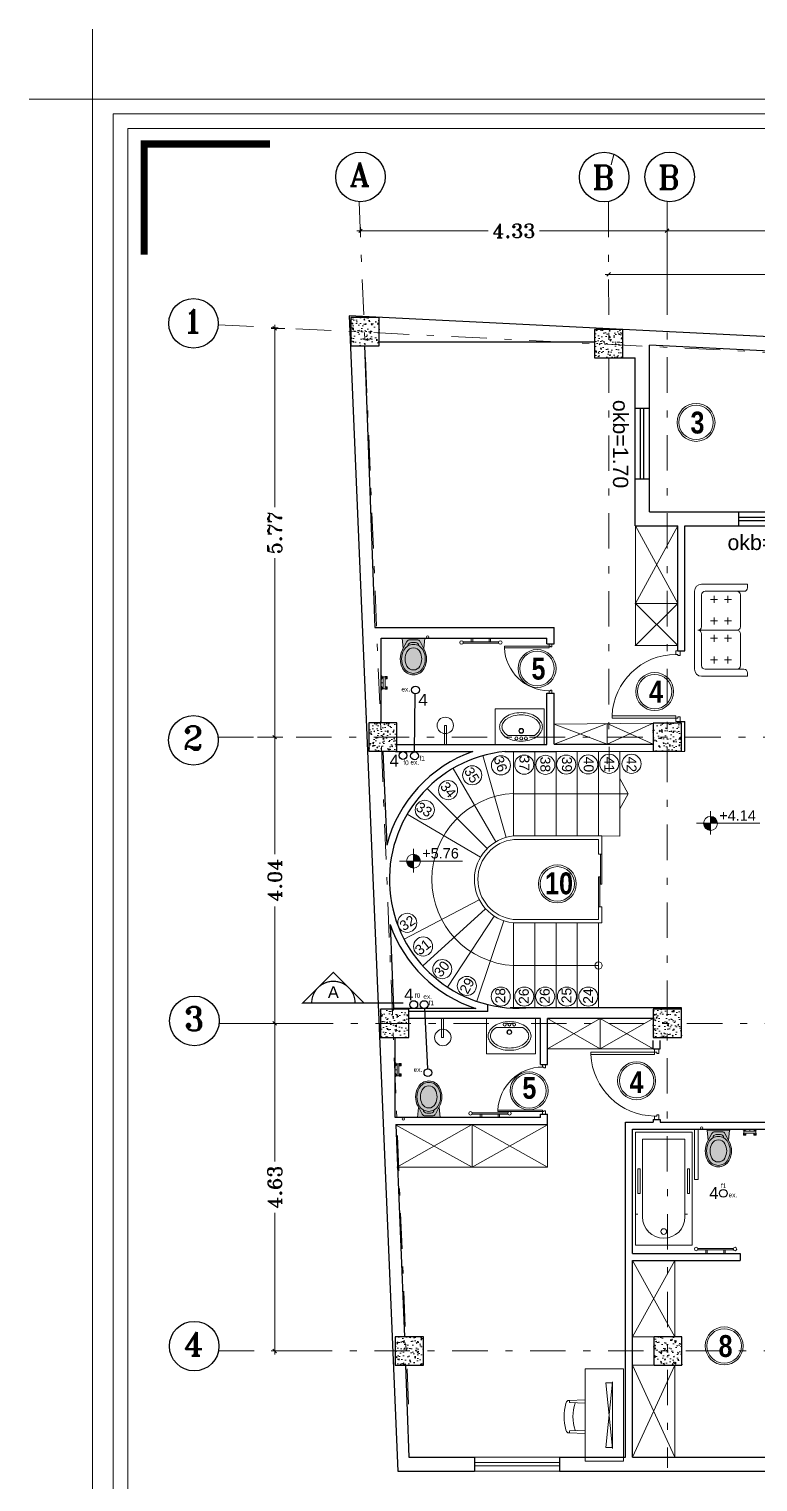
# Model space of a CAD drawing. Header units: inches. Extents: x 0 to 535, y -174 to 989.
# Drawn here: x 204.54 to 214.83, y -103.05 to -82.53 of the extents above; entities that cross this region are included whole.
import ezdxf
from ezdxf.enums import TextEntityAlignment as Align

# ---------------------------------------------------------------- set-up
doc = ezdxf.new("R2010")
doc.units = ezdxf.units.IN
doc.header["$MEASUREMENT"] = 0
doc.linetypes.add('DASHDOT', pattern=[1, 0.5, -0.25, 0, -0.25])
for name, color, linetype, lineweight in [('1', 1, 'Continuous', 9), ('ax', 8, 'Continuous', 5), ('Bath', 7, 'Continuous', 5), ('beton sabok', 9, 'Continuous', 5), ('dimension', 21, 'Continuous', 9), ('door', 1, 'Continuous', 5), ('FER', 20, 'Continuous', 9), ('font', 253, 'Continuous', 9), ('FUR', 252, 'Continuous', 5), ('Furniture', 175, 'Continuous', 5), ('HEATING', 1, 'Continuous', 30), ('kadr02$0$AEOCLG', 4, 'Continuous', 9), ('w.c', 7, 'Continuous', 5), ('wall', 51, 'Continuous', 25), ('window', 152, 'Continuous', 5)]:
    doc.layers.add(name, color=color, linetype=linetype, lineweight=lineweight)
doc.layers.add('nazok kari', color=43, linetype='Continuous')
doc.layers.add('Section', color=3, linetype='Continuous')
doc.styles.add('amir text b', font='swisscbo.ttf')
doc.styles.add('arial', font='arial.ttf')
doc.styles.add('ROMANT', font='romant')
doc.styles.get("Standard").update_dxf_attribs({"font": 'arial.ttf'})
doc.dimstyles.new('STANDARD$0', dxfattribs={"dimtxt": 0.2, "dimasz": 0.05, "dimexe": 0.05, "dimexo": 0.05, "dimgap": 0.05, "dimtad": 0, "dimzin": 0, "dimdsep": 46, "dimtxsty": 'ROMANT', "dimblk": 'OBLIQUE', "dimcen": 0, "dimdle": 0.05, "dimclrd": 256, "dimclre": 256, "dimclrt": 256, "dimadec": 0, "dimazin": 0, "dimtfac": 1, "dimtix": 1, "dimtofl": 0, "dimtmove": 1, "dimatfit": 3, "dimldrblk": 'OBLIQUE', "dimfxl": 1, "dimtolj": 1, "dimtzin": 0, "dimlwd": -1, "dimlwe": -1, "dimarcsym": 1})

# ---------------------------------------------------------------- blocks, each defined once
blk = doc.blocks.new('sofa26')
at = {"layer": 'Furniture'}
for p, q in [((0.6, 0.65), (-0.5, 0.65)), ((-0.6, 0.55), (-0.6, -0.1)), ((-0.5, -0.05), (-0.5, 0.5)), ((-0.45, 0.55), (0, 0.55)), ((-0.369, 0.421), (-0.369, 0.322)), ((-0.064, 0.421), (-0.064, 0.322)), ((0.05, 0.05), (0.05, 0.6)), ((0.1, 0.55), (0.55, 0.55)), ((0.181, 0.421), (0.181, 0.322)), ((0.486, 0.421), (0.486, 0.322)), ((0.6, 0.5), (0.6, -0.05)), ((0.7, -0.1), (0.7, 0.55)), ((-0.419, 0.372), (-0.319, 0.372)), ((-0.369, 0.226), (-0.369, 0.127)), ((-0.113, 0.372), (-0.014, 0.372)), ((-0.064, 0.226), (-0.064, 0.127)), ((0.131, 0.372), (0.231, 0.372)), ((0.181, 0.226), (0.181, 0.127)), ((0.437, 0.372), (0.536, 0.372)), ((0.486, 0.226), (0.486, 0.127)), ((-0.45, 0), (0, 0)), ((-0.419, 0.176), (-0.319, 0.176)), ((-0.113, 0.176), (-0.014, 0.176)), ((0.1, 0), (0.55, 0)), ((0.131, 0.176), (0.231, 0.176)), ((0.437, 0.176), (0.536, 0.176)), ((-0.6, -0.1), (-0.55, -0.1)), ((0.65, -0.1), (0.7, -0.1))]:
    blk.add_line(p, q, dxfattribs=at)
for centre, radius, start, end in [((-0.5, 0.55), 0.1, 90, 180), ((0.6, 0.55), 0.1, 0, 90), ((-0.45, 0.5), 0.05, 90, 180), ((0, 0.6), 0.05, 270, 0), ((0.1, 0.6), 0.05, 180, 270), ((0.55, 0.5), 0.05, 0, 90), ((-0.45, 0.05), 0.05, 180, 270), ((0, 0.05), 0.05, 270, 0), ((0.1, 0.05), 0.05, 180, 270), ((0.55, 0.05), 0.05, 270, 0), ((-0.55, -0.05), 0.05, 270, 0), ((0.65, -0.05), 0.05, 180, 270)]:
    blk.add_arc(centre, radius, start, end, dxfattribs=at)
blk = doc.blocks.new('wc01')
at = {"layer": 'w.c'}
for p, q in [((-1.038, -0.5), (-1.038, 0)), ((-1.038, 0), (-0.347, 0)), ((-0.347, 0), (-0.347, -0.5)), ((-0.523, -0.126), (-0.9, -0.126)), ((-0.347, -0.5), (-1.038, -0.5))]:
    blk.add_line(p, q, dxfattribs=at)
for centre, radius in [((-0.781, -0.085), 0.0209), ((-0.715, -0.192), 0.0338), ((-0.715, -0.192), 0.0285), ((-0.714, -0.085), 0.0209), ((-0.647, -0.085), 0.0209)]:
    blk.add_circle(centre, radius, dxfattribs=at)
for centre, radius, start, end in [((-0.875, -0.247), 0.139, 148.2866, 180), ((-0.797, -0.295), 0.231, 123.8347, 148.2866), ((-0.875, -0.247), 0.106, 148.2866, 180), ((-0.797, -0.295), 0.199, 121.3767, 148.2866), ((-0.746, -0.372), 0.323, 105.5176, 123.8347), ((-0.712, -0.493), 0.449, 90, 105.5176), ((-0.712, -0.493), 0.449, 74.4824, 90), ((-0.678, -0.372), 0.323, 56.1653, 74.4824), ((-0.627, -0.295), 0.199, 31.7134, 58.6233), ((-0.627, -0.295), 0.231, 31.7134, 56.1653), ((-0.548, -0.247), 0.106, 360, 31.7134), ((-0.548, -0.247), 0.139, 360, 31.7134), ((-0.875, -0.247), 0.139, 180, 211.7134), ((-0.797, -0.198), 0.231, 211.7134, 236.1653), ((-0.875, -0.247), 0.106, 180, 211.7134), ((-0.797, -0.198), 0.199, 211.7134, 236.1653), ((-0.746, -0.122), 0.323, 236.1653, 254.4824), ((-0.746, -0.122), 0.291, 236.1653, 254.4824), ((-0.712, 0), 0.417, 254.4824, 270), ((-0.712, 0), 0.417, 270, 285.5176), ((-0.678, -0.122), 0.291, 285.5176, 303.8347), ((-0.678, -0.122), 0.323, 285.5176, 303.8347), ((-0.627, -0.198), 0.199, 303.8347, 328.2866), ((-0.627, -0.198), 0.231, 303.8347, 328.2866), ((-0.548, -0.247), 0.106, 328.2866, 0), ((-0.548, -0.247), 0.139, 328.2866, 360), ((-0.712, 0), 0.449, 254.4824, 270), ((-0.712, 0), 0.449, 270, 285.5176)]:
    blk.add_arc(centre, radius, start, end, dxfattribs=at)
blk = doc.blocks.new('we')
at = {"layer": 'Furniture', "true_color": 0xdbd2bd}
h = blk.add_hatch(color=254, dxfattribs=at)
h.dxf.hatch_style = 2
h.paths.add_polyline_path([(126.415, -299.619, 0.250522), (126.149, -299.619), (126.037, -299.678, 0.276719), (126.012, -299.72), (126.012, -299.822, 0.276719), (126.036, -299.864), (126.148, -299.924, 0.250522), (126.414, -299.924, 0.599332)])
h.paths.add_polyline_path([(126.157, -299.906, 0.250522), (126.405, -299.907, 0.599332), (126.405, -299.636, 0.250522), (126.158, -299.636, 0.599332)], flags=16)
h.paths.add_polyline_path([(126.382, -299.864, -0.250522), (126.18, -299.864, -0.599332), (126.18, -299.679, -0.250522), (126.383, -299.679, -0.599332)], flags=0)
h.paths.add_polyline_path([(126.18, -299.679, 0.599332), (126.18, -299.864, 0.250522), (126.382, -299.864, 0.599332), (126.383, -299.679, 0.250522)], flags=0)
h.paths.add_polyline_path([(126.012, -299.822), (126.012, -299.72, -0.276719), (126.037, -299.678), (126.134, -299.626), (125.989, -299.612), (125.988, -299.93), (126.134, -299.916), (126.036, -299.864, -0.276719)])
edge = h.paths.add_edge_path()
edge.add_line((125.988, -299.599), (125.988, -299.935))
edge.add_line((125.988, -299.935), (125.989, -299.606))
edge.add_arc((125.94, -299.606), 0.0484, 359.8872, 368.2762)
h = blk.add_hatch(color=254, dxfattribs=at)
h.dxf.hatch_style = 2
h.paths.add_polyline_path([(126.157, -299.906, 0.250522), (126.405, -299.907, 0.599332), (126.405, -299.636, 0.250522), (126.158, -299.636, 0.599332)])
h.paths.add_polyline_path([(126.18, -299.679, -0.250522), (126.383, -299.679, -0.599332), (126.382, -299.864, -0.250522), (126.18, -299.864, -0.599332)], flags=16)
h.paths.add_polyline_path([(126.18, -299.679, 0.599332), (126.18, -299.864, 0.250522), (126.382, -299.864, 0.599332), (126.383, -299.679, 0.250522)], flags=16)
at = {"layer": 'Furniture'}
for p, q in [((125.988, -299.936), (125.989, -299.606)), ((126.134, -299.626), (125.989, -299.612)), ((126.012, -299.822), (126.012, -299.72)), ((126.037, -299.678), (126.149, -299.619)), ((126.051, -299.8), (126.051, -299.742)), ((126.134, -299.916), (125.988, -299.93)), ((126.036, -299.864), (126.148, -299.924))]:
    blk.add_line(p, q, dxfattribs=at)
for centre, radius, start, end in [((126.281, -299.868), 0.282, 61.7584, 118.016), ((126.059, -299.72), 0.0469, 118.016, 179.8872), ((126.1, -299.742), 0.0484, 92.8645, 179.8872), ((126.1, -299.8), 0.0484, 179.8872, 266.9099), ((126.23, -299.771), 0.153, 118.016, 241.7584), ((126.23, -299.771), 0.105, 118.016, 241.7584), ((126.281, -299.868), 0.263, 61.7584, 118.016), ((126.281, -299.868), 0.214, 61.7584, 118.016), ((126.333, -299.772), 0.105, 298.016, 61.7584), ((126.333, -299.772), 0.153, 298.016, 61.7584), ((126.333, -299.772), 0.173, 298.016, 61.7584), ((126.059, -299.822), 0.0469, 179.8872, 241.7584), ((126.282, -299.675), 0.282, 241.7584, 298.016), ((126.282, -299.675), 0.263, 241.7584, 298.016), ((126.282, -299.675), 0.214, 241.7584, 298.016)]:
    blk.add_arc(centre, radius, start, end, dxfattribs=at)
blk = doc.blocks.new('wqw')
at = {"layer": 'Furniture'}
for p, q in [((158.397, 123.663), (158.387, 123.431)), ((158.423, 123.651), (158.399, 123.651)), ((158.424, 123.65), (158.434, 123.431)), ((158.442, 123.704), (158.425, 123.699)), ((158.81, 123.704), (158.826, 123.699)), ((158.828, 123.65), (158.818, 123.431)), ((158.829, 123.651), (158.856, 123.651)), ((158.855, 123.663), (158.865, 123.431)), ((157.997, 123.431), (157.997, 122.889)), ((159.299, 123.431), (157.997, 123.431)), ((159.299, 123.431), (159.299, 122.889)), ((159.299, 122.889), (157.997, 122.889))]:
    blk.add_line(p, q, dxfattribs=at)
for points in [[(159.104, 123.141), (159.104, 123.046), (158.176, 123.046), (158.176, 123.046)], [(158.192, 123.141), (158.192, 123.046), (159.12, 123.046), (159.12, 123.046)]]:
    blk.add_lwpolyline(points, close=True, dxfattribs=at)
for centre, radius, start, end in [((158.437, 123.661), 0.0398, 106.4199, 177.4596), ((158.423, 123.65), 0.000994, 2.5404, 90), ((158.626, 123.006), 0.598, 71.5812, 108.4188), ((158.626, 123.041), 0.688, 74.4748, 105.5252), ((158.815, 123.661), 0.0398, 2.5404, 73.5801), ((158.829, 123.65), 0.000994, 90, 177.4596)]:
    blk.add_arc(centre, radius, start, end, dxfattribs=at)
blk = doc.blocks.new('DR_D01')
for p, q in [((-0.45, 0.93), (-0.42, 0.93)), ((-0.45, 0.03), (-0.45, 0.93)), ((-0.42, 0.03), (-0.42, 0.93)), ((-0.5, 0.03), (-0.42, 0.03)), ((-0.5, 0.03), (-0.5, -0.03)), ((-0.45, 0.03), (-0.45, 0)), ((-0.45, 0), (-0.435, 0)), ((-0.435, 0), (-0.435, -0.03)), ((0.435, 0), (0.435, -0.03)), ((0.45, 0), (0.435, 0)), ((0.45, 0.03), (0.45, 0)), ((0.5, 0.03), (0.45, 0.03)), ((0.5, -0.03), (0.5, 0.03)), ((-0.435, -0.03), (-0.5, -0.03)), ((0.435, -0.03), (0.5, -0.03))]:
    blk.add_line(p, q)
blk.add_arc((-0.46, 0.021), 0.91, 0.5915, 87.4664)
blk = doc.blocks.new('WD_WIN4')
for p, q in [((-0.5, 0.5), (0.5, 0.5)), ((-0.5, 0.12), (0.5, 0.12)), ((-0.5, -0.12), (0.5, -0.12)), ((-0.5, -0.5), (0.5, -0.5))]:
    blk.add_line(p, q)
blk = doc.blocks.new('beton')
at = {"layer": 'beton sabok'}
h = blk.add_hatch(dxfattribs=at)
h.set_pattern_fill('AR-CONC', color=256, scale=0.022857, angle=45)
h.set_pattern_definition([(95, (46.01481, 18.04323), (0.126069028, 0.105784475), [0.017142857, -0.18857143]), (40, (46.01481, 18.04323), (-0.14399821, 0.099147006), [0.013714286, -0.150857143]), (145.451444, (46.02532, 18.05205), (-0.01792918, 0.20493148), [0.014569187, -0.160261054]), (91.1842, (45.98248, 18.07555), (0.1992442, 0.14574029), [0.02571429, -0.28285714]), (141.635635, (45.9991, 18.0877), (-0.00637716, 0.30850552), [0.02185379, -0.24039172]), (36.184164, (45.98248, 18.07555), (-0.00637716, 0.30850552), [0.02057143, -0.22628571]), (66, (46.00673, 18.08364), (0.161547788, 0.03140171), [0.017142857, -0.18857143]), (11, (46.00673, 18.08364), (-0.07787625, 0.156527642), [0.013714286, -0.150857143]), (116.451445, (46.02019, 18.08625), (0.083671537, 0.18792935), [0.014569186, -0.160261054]), (82.5, (46.01481, 18.04323), (-0.0518384424, 0.055769101), [0, -0.149028571, 0, -0.153142857, 0, -0.151428571]), (52.5, (46.01481, 18.04323), (-0.021228101, 0.106265017), [0, -0.087314286, 0, -0.1456, 0, -0.057714286]), (12.5, (45.97877, 18.00719), (0.0899241525, 0.082633317), [0, -0.057142857, 0, -0.178285714, 0, -0.236571429]), (2.5, (45.9626, 17.99103), (0.07807771, 0.110436527), [0, -0.074285714, 0, -0.1184, 0, -0.168])])
h.paths.add_polyline_path([(326.844, 567.847), (327.244, 567.847), (327.244, 568.247), (326.844, 568.247)])
at = {"layer": 'wall'}
blk.add_lwpolyline([(327.244, 568.247), (327.244, 567.847), (326.844, 567.847), (326.844, 568.247)], close=True, dxfattribs=at)
blk = doc.blocks.new('_Oblique')
at = {"color": 0, "linetype": 'ByBlock', "lineweight": -2}
blk.add_line((-0.5, -0.5), (0.5, 0.5), dxfattribs=at)
blk = doc.blocks.new('*D167')
at = {"layer": 'Defpoints', "color": 0, "transparency": 16777216}
for p in [(32.954, 38.09), (32.763, 32.316), (32.926, 32.316)]:
    blk.add_point(p, dxfattribs=at)
at = {"layer": 'dimension', "transparency": 16777216}
for p, q in [((32.904, 38.09), (32.713, 38.09)), ((32.763, 38.14), (32.763, 35.563)), ((32.763, 32.266), (32.763, 34.844)), ((32.876, 32.316), (32.713, 32.316))]:
    blk.add_line(p, q, dxfattribs=at)
at = {"layer": 'dimension', "transparency": 16777216, "xscale": 0.05, "yscale": 0.05, "zscale": 0.05}
for p, rotation in [((32.763, 38.09), 90), ((32.763, 32.316), 270)]:
    blk.add_blockref('_Oblique', p, dxfattribs=dict(at, rotation=rotation))
at = {"layer": 'dimension', "transparency": 16777216, "insert": (32.763, 35.203), "char_height": 0.2, "attachment_point": 5, "rotation": 90, "style": 'ROMANT'}
blk.add_mtext('\\A1;5.77', dxfattribs=at)
blk = doc.blocks.new('*D168')
at = {"layer": 'Defpoints', "color": 0, "transparency": 16777216}
for p in [(32.467, 32.316), (32.406, 28.274), (32.763, 28.274)]:
    blk.add_point(p, dxfattribs=at)
at = {"layer": 'dimension', "transparency": 16777216}
for p, q in [((32.517, 32.316), (32.813, 32.316)), ((32.763, 32.366), (32.763, 30.664)), ((32.763, 28.224), (32.763, 29.926)), ((32.456, 28.274), (32.813, 28.274))]:
    blk.add_line(p, q, dxfattribs=at)
at = {"layer": 'dimension', "transparency": 16777216, "xscale": 0.05, "yscale": 0.05, "zscale": 0.05}
for p, rotation in [((32.763, 32.316), 90), ((32.763, 28.274), 270)]:
    blk.add_blockref('_Oblique', p, dxfattribs=dict(at, rotation=rotation))
at = {"layer": 'dimension', "transparency": 16777216, "insert": (32.763, 30.295), "char_height": 0.2, "attachment_point": 5, "rotation": 90, "style": 'ROMANT'}
blk.add_mtext('\\A1;4.04', dxfattribs=at)
blk = doc.blocks.new('*D169')
at = {"layer": 'Defpoints', "color": 0, "transparency": 16777216}
for p in [(33.172, 28.274), (32.763, 23.647), (33.172, 23.647)]:
    blk.add_point(p, dxfattribs=at)
at = {"layer": 'dimension', "transparency": 16777216}
for p, q in [((32.763, 28.324), (32.763, 26.325)), ((33.122, 28.274), (32.713, 28.274)), ((32.763, 23.597), (32.763, 25.596)), ((33.122, 23.647), (32.713, 23.647))]:
    blk.add_line(p, q, dxfattribs=at)
at = {"layer": 'dimension', "transparency": 16777216, "xscale": 0.05, "yscale": 0.05, "zscale": 0.05}
for p, rotation in [((32.763, 28.274), 90), ((32.763, 23.647), 270)]:
    blk.add_blockref('_Oblique', p, dxfattribs=dict(at, rotation=rotation))
at = {"layer": 'dimension', "transparency": 16777216, "insert": (32.763, 25.961), "char_height": 0.2, "attachment_point": 5, "rotation": 90, "style": 'ROMANT'}
blk.add_mtext('\\A1;4.63', dxfattribs=at)
blk = doc.blocks.new('*D170')
at = {"layer": 'Defpoints', "color": 0, "transparency": 16777216}
for p in [(38.306, 39.468), (38.306, 39.468), (33.975, 39.392)]:
    blk.add_point(p, dxfattribs=at)
at = {"layer": 'dimension', "transparency": 16777216}
for p, q in [((33.925, 39.468), (35.777, 39.468)), ((33.975, 39.442), (33.975, 39.518)), ((38.356, 39.468), (36.505, 39.468))]:
    blk.add_line(p, q, dxfattribs=at)
at = {"layer": 'dimension', "transparency": 16777216, "xscale": 0.05, "yscale": 0.05, "zscale": 0.05, "rotation": 180}
blk.add_blockref('_Oblique', (33.975, 39.468), dxfattribs=at)
at = {"layer": 'dimension', "transparency": 16777216, "xscale": 0.05, "yscale": 0.05, "zscale": 0.05}
blk.add_blockref('_Oblique', (38.306, 39.468), dxfattribs=at)
at = {"layer": 'dimension', "transparency": 16777216, "insert": (36.141, 39.468), "char_height": 0.2, "attachment_point": 5, "style": 'ROMANT'}
blk.add_mtext('\\A1;4.33', dxfattribs=at)
blk = doc.blocks.new('*D171')
at = {"layer": 'Defpoints', "color": 0, "transparency": 16777216}
for p in [(44.912, 39.597), (44.912, 39.469), (38.306, 38.703)]:
    blk.add_point(p, dxfattribs=at)
at = {"layer": 'dimension', "transparency": 16777216}
for p, q in [((38.256, 39.469), (41.259, 39.469)), ((38.306, 38.753), (38.306, 39.519)), ((44.962, 39.469), (41.959, 39.469)), ((44.912, 39.547), (44.912, 39.419))]:
    blk.add_line(p, q, dxfattribs=at)
at = {"layer": 'dimension', "transparency": 16777216, "xscale": 0.05, "yscale": 0.05, "zscale": 0.05, "rotation": 180}
blk.add_blockref('_Oblique', (38.306, 39.469), dxfattribs=at)
at = {"layer": 'dimension', "transparency": 16777216, "xscale": 0.05, "yscale": 0.05, "zscale": 0.05}
blk.add_blockref('_Oblique', (44.912, 39.469), dxfattribs=at)
at = {"layer": 'dimension', "transparency": 16777216, "insert": (41.609, 39.469), "char_height": 0.2, "attachment_point": 5, "style": 'ROMANT'}
blk.add_mtext('\\A1;6.61', dxfattribs=at)
blk = doc.blocks.new('*D172')
at = {"layer": 'Defpoints', "color": 0, "transparency": 16777216}
for p in [(37.481, 38.853), (44.912, 38.853), (44.912, 38.853)]:
    blk.add_point(p, dxfattribs=at)
at = {"layer": 'dimension', "transparency": 16777216}
for p, q in [((37.431, 38.853), (40.837, 38.853)), ((44.962, 38.853), (41.556, 38.853))]:
    blk.add_line(p, q, dxfattribs=at)
at = {"layer": 'dimension', "transparency": 16777216, "xscale": 0.05, "yscale": 0.05, "zscale": 0.05, "rotation": 180}
blk.add_blockref('_Oblique', (37.481, 38.853), dxfattribs=at)
at = {"layer": 'dimension', "transparency": 16777216, "xscale": 0.05, "yscale": 0.05, "zscale": 0.05}
blk.add_blockref('_Oblique', (44.912, 38.853), dxfattribs=at)
at = {"layer": 'dimension', "transparency": 16777216, "insert": (41.196, 38.853), "char_height": 0.2, "attachment_point": 5, "style": 'ROMANT'}
blk.add_mtext('\\A1;7.43', dxfattribs=at)
blk = doc.blocks.new('nx')
at = {"layer": 'FUR'}
for p, q in [((928.105, 733.08), (928.61, 733.08)), ((928.105, 733.06), (928.609, 733.06)), ((928.221, 733.13), (928.221, 733.08)), ((928.241, 733.13), (928.241, 733.08)), ((928.474, 733.13), (928.474, 733.08)), ((928.494, 733.13), (928.494, 733.08))]:
    blk.add_line(p, q, dxfattribs=at)
for centre in [(928.082, 733.07), (928.632, 733.069)]:
    blk.add_circle(centre, 0.025, dxfattribs=at)
blk = doc.blocks.new('bath14')
at = {"layer": 'Bath'}
for p, q in [((-1.6, 0), (-1.6, -0.8)), ((0, 0), (-1.6, 0)), ((0, 0), (0, -0.8)), ((-0.1, -0.1), (-1.2, -0.1)), ((-0.87, -0.065), (-0.87, -0.035)), ((-0.52, -0.035), (-0.87, -0.035)), ((-0.52, -0.065), (-0.87, -0.065)), ((-0.52, -0.065), (-0.52, -0.035)), ((-0.1, -0.1), (-0.1, -0.7)), ((0, -0.8), (-1.6, -0.8)), ((-0.1, -0.7), (-1.2, -0.7)), ((-0.52, -0.735), (-0.87, -0.735)), ((-0.87, -0.735), (-0.87, -0.765)), ((-0.52, -0.765), (-0.87, -0.765)), ((-0.52, -0.735), (-0.52, -0.765))]:
    blk.add_line(p, q, dxfattribs=at)
blk.add_circle((-1.405, -0.4), 0.04, dxfattribs=at)
blk.add_arc((-1.2, -0.4), 0.3, 90, 270, dxfattribs=at)
blk = doc.blocks.new('A$C7BB53FAB')
at = {"layer": 'FER'}
for p, q in [((-0.065, 0.151), (-0.079, 0.156)), ((-0.079, 0.141), (-0.065, 0.146)), ((-0.079, 0.009), (-0.065, 0.004)), ((-0.049, 0.157), (-0.052, 0.157)), ((-0.049, 0.14), (-0.052, 0.14)), ((-0.049, 0.01), (-0.052, 0.01)), ((-0.022, 0.157), (-0.024, 0.157)), ((-0.022, 0.142), (-0.024, 0.142)), ((-0.024, 0.075), (0.005, 0.075)), ((-0.022, 0.007), (-0.024, 0.007)), ((-0.022, 0.141), (-0.022, 0.159)), ((-0.022, 0.009), (-0.022, -0.009)), ((-0.01, 0.16), (-0.02, 0.16)), ((-0.01, 0.155), (-0.02, 0.155)), ((-0.01, 0.145), (-0.02, 0.145)), ((-0.01, 0.14), (-0.02, 0.14)), ((-0.01, 0.01), (-0.02, 0.01)), ((-0.01, 0.005), (-0.02, 0.005)), ((-0.009, 0.157), (-0.002, 0.171)), ((-0.009, 0.141), (-0.009, 0.159)), ((-0.009, 0.142), (-0.002, 0.129)), ((-0.009, 0.007), (-0.002, 0.021)), ((-0.009, 0.009), (-0.009, -0.009)), ((0, 0.172), (0.005, 0.172)), ((0, 0.127), (0, 0.172)), ((0, 0.127), (0.005, 0.127)), ((0, 0.023), (0.005, 0.023)), ((0, 0.023), (0, -0.023)), ((-0.065, -0.001), (-0.079, -0.006)), ((-0.049, -0.007), (-0.052, -0.007)), ((-0.022, -0.007), (-0.024, -0.007)), ((-0.01, -0.005), (-0.02, -0.005)), ((-0.01, -0.01), (-0.02, -0.01)), ((-0.009, -0.007), (-0.002, -0.021)), ((0, -0.023), (0.005, -0.023))]:
    blk.add_line(p, q, dxfattribs=at)
for points in [[(-0.053, 0.166, -0.414214), (-0.052, 0.165), (-0.052, 0.132, -0.414214), (-0.053, 0.131), (-0.078, 0.131, -0.414214), (-0.079, 0.132), (-0.079, 0.165, -0.414214), (-0.078, 0.166)], [(-0.078, 0.019), (-0.053, 0.019, -0.414214), (-0.052, 0.017), (-0.052, -0.015, -0.414214), (-0.053, -0.016), (-0.078, -0.016, -0.414214), (-0.079, -0.015), (-0.079, 0.017, -0.414214)], [(-0.024, 0.159, 0.414214), (-0.025, 0.16), (-0.048, 0.16, 0.414214), (-0.049, 0.159), (-0.049, -0.009, 0.414214), (-0.048, -0.01), (-0.025, -0.01, 0.414214), (-0.024, -0.009)]]:
    blk.add_lwpolyline(points, format="xyb", close=True, dxfattribs=at)
for centre, radius, start, end in [((-0.066, 0.149), 0.0025, 290.556, 69.444), ((-0.066, 0.001), 0.0025, 290.556, 69.444), ((-0.02, 0.159), 0.00125, 90, 180), ((-0.02, 0.156), 0.00125, 180, 270), ((-0.02, 0.154), 0.00125, 90, 180), ((-0.02, 0.146), 0.00125, 180, 270), ((-0.02, 0.144), 0.00125, 90, 180), ((-0.02, 0.141), 0.00125, 180, 270), ((-0.02, 0.009), 0.00125, 90, 180), ((-0.02, 0.006), 0.00125, 180, 270), ((-0.02, 0.004), 0.00125, 90, 180), ((-0.01, 0.159), 0.00125, 0, 90), ((-0.01, 0.156), 0.00125, 270, 0), ((-0.01, 0.154), 0.00125, 0, 90), ((-0.01, 0.146), 0.00125, 270, 0), ((-0.01, 0.144), 0.00125, 0, 90), ((-0.01, 0.141), 0.00125, 270, 0), ((-0.01, 0.009), 0.00125, 0, 90), ((-0.01, 0.006), 0.00125, 270, 0), ((-0.01, 0.004), 0.00125, 0, 90), ((0, 0.17), 0.0025, 90, 153.4349), ((0, 0.13), 0.0025, 206.5651, 270), ((0, 0.02), 0.0025, 90, 153.4349), ((-0.02, -0.004), 0.00125, 180, 270), ((-0.02, -0.006), 0.00125, 90, 180), ((-0.02, -0.009), 0.00125, 180, 270), ((-0.01, -0.004), 0.00125, 270, 0), ((-0.01, -0.006), 0.00125, 0, 90), ((-0.01, -0.009), 0.00125, 270, 0), ((0, -0.02), 0.0025, 206.5651, 270)]:
    blk.add_arc(centre, radius, start, end, dxfattribs=at)
blk = doc.blocks.new('fgh')
at = {"layer": 'ax', "color": 67, "linetype": 'DASHDOT', "true_color": 0x727430}
for p, q in [((33.955, 39.879), (34.66, 22.701)), ((37.48, 39.879), (37.486, 31.832)), ((38.306, 39.881), (38.311, 21.997)), ((44.912, 39.879), (44.916, 21.85)), ((31.964, 38.14), (44.712, 37.501)), ((31.964, 32.316), (46.654, 32.316)), ((31.987, 28.274), (46.207, 28.274)), ((31.972, 23.647), (46.6, 23.647))]:
    blk.add_line(p, q, dxfattribs=at)
at = {"layer": 'dimension', "lineweight": -3}
for centre in [(33.974, 40.229), (37.418, 40.227), (38.343, 40.229), (44.932, 40.229), (31.615, 38.161), (31.614, 32.272), (31.628, 28.308), (31.625, 23.715)]:
    blk.add_circle(centre, 0.35, dxfattribs=at)
at = {"xscale": -1}
for p in [(361.082, -530.002), (364.525, -530.173), (371.957, -530.545), (361.334, -535.73), (365.352, -535.731), (371.957, -535.729), (361.503, -539.773), (365.353, -539.773), (371.958, -539.771), (361.709, -544.399), (365.361, -544.4), (371.963, -544.4)]:
    blk.add_blockref('beton', p, dxfattribs=at)
at = {"layer": 'dimension', "lineweight": -3, "style": 'ROMANT'}
for s, p in [('A', (33.82, 40.099)), ('B', (37.247, 40.054)), ('B', (38.173, 40.056)), ('C', (44.735, 40.062)), ('1', (31.466, 38.025)), ('2', (31.466, 32.136)), ('3', (31.48, 28.172)), ('4', (31.476, 23.579))]:
    blk.add_text(s, height=0.334, dxfattribs=at).set_placement(p)
at = {"layer": 'dimension'}
blk.add_text('/', height=0.139, dxfattribs=at).set_placement((37.508, 40.401))
for base, p1, p2, picture, middle in [((38.306, 39.468), (33.975, 39.392), (38.306, 39.468), '*D170', (36.141, 39.468)), ((44.912, 39.469), (38.306, 38.703), (44.912, 39.597), '*D171', (41.609, 39.469)), ((44.912, 38.853), (37.481, 38.853), (44.912, 38.853), '*D172', (41.196, 38.853))]:
    dim = blk.add_linear_dim(base=base, p1=p1, p2=p2, dimstyle='STANDARD$0', dxfattribs=at)
    dim.commit()
    dim.dimension.update_dxf_attribs({"geometry": picture, "text_midpoint": middle})
for base, p1, p2, picture, middle in [((32.763, 32.316), (32.954, 38.09), (32.926, 32.316), '*D167', (32.763, 35.203)), ((32.763, 28.274), (32.467, 32.316), (32.406, 28.274), '*D168', (32.763, 30.295)), ((32.763, 23.647), (33.172, 28.274), (33.172, 23.647), '*D169', (32.763, 25.961))]:
    dim = blk.add_linear_dim(base=base, p1=p1, p2=p2, angle=90, dimstyle='STANDARD$0', dxfattribs=at)
    dim.commit()
    dim.dimension.update_dxf_attribs({"geometry": picture, "text_midpoint": middle})

msp = doc.modelspace()

# ---------------------------------------------------------------- hatches: boundary and pattern name
at = {"layer": 'font'}
h = msp.add_hatch(color=256, dxfattribs=at)
h.dxf.hatch_style = 1
h.paths.add_polyline_path([(214.263, -93.751, 0.413571), (214.163, -93.655), (214.163, -93.751)])
h.paths.add_polyline_path([(214.163, -93.852), (214.163, -93.751), (214.066, -93.751, 0.004741), (214.066, -93.753, 0.409311)])
h = msp.add_hatch(color=256, dxfattribs=at)
h.dxf.hatch_style = 1
h.paths.add_polyline_path([(210.066, -94.285, 0.413571), (209.966, -94.188), (209.966, -94.285)])
h.paths.add_polyline_path([(209.966, -94.385), (209.966, -94.285), (209.869, -94.285, 0.004741), (209.869, -94.287, 0.409311)])

# ---------------------------------------------------------------- linework, layer by layer
for p, q in [((213.1, -88.892), (213.1, -87.892)), ((213.176, -88.892), (213.176, -87.892)), ((213.224, -88.892), (213.224, -87.892)), ((213.3, -88.892), (213.3, -87.892)), ((214.561, -89.35), (215.561, -89.35)), ((214.561, -89.426), (215.561, -89.426)), ((214.561, -89.474), (215.561, -89.474)), ((214.561, -89.55), (215.561, -89.55))]:
    msp.add_line(p, q)
at = {"layer": '1'}
for points in [[(213.463, -112.908), (226.171, -112.908), (226.171, -83.731), (205.726, -83.731), (205.726, -112.908), (213.463, -112.908)], [(225.965, -111.197), (225.965, -83.936), (205.932, -83.936), (205.932, -111.197)]]:
    msp.add_lwpolyline(points, dxfattribs=at)
at = {"layer": 'Bath'}
for p, q in [((213.137, -99.271), (213.107, -99.271)), ((213.807, -99.271), (213.837, -99.271))]:
    msp.add_line(p, q, dxfattribs=at)
at = {"layer": 'dimension'}
for p, q in [((211.383, -93.93), (212.629, -93.93)), ((211.383, -93.98), (212.579, -93.98)), ((212.579, -93.98), (212.579, -94.187)), ((212.629, -93.93), (212.629, -94.187)), ((212.579, -94.187), (212.629, -94.187)), ((212.579, -94.932), (212.579, -95.108)), ((212.579, -94.932), (212.629, -94.932)), ((212.629, -94.932), (212.629, -95.158)), ((211.374, -95.108), (212.579, -95.108)), ((211.374, -95.158), (212.629, -95.158))]:
    msp.add_line(p, q, dxfattribs=at)
at = {"layer": 'dimension', "const_width": 0.103}
msp.add_lwpolyline([(207.939, -84.157), (206.162, -84.157), (206.162, -85.72)], dxfattribs=at)
at = {"layer": 'dimension'}
for points in [[(212.629, -94.187), (212.609, -94.187), (212.609, -94.611), (212.629, -94.611)], [(212.599, -94.507), (212.579, -94.507), (212.579, -94.932), (212.599, -94.932)], [(213.938, -98.072), (213.988, -98.072), (213.988, -98.782), (213.938, -98.782)]]:
    msp.add_lwpolyline(points, close=True, dxfattribs=at)
for centre in [(210.797, -93.073), (211.203, -92.933), (211.532, -92.923), (211.831, -92.926), (212.125, -92.922), (212.436, -92.92), (212.733, -92.911), (213.048, -92.911), (210.456, -93.283), (210.127, -93.562), (209.879, -95.157), (210.103, -95.491), (210.374, -95.811), (210.721, -96.049), (211.2, -96.199), (211.533, -96.199), (211.828, -96.199), (212.135, -96.199), (212.437, -96.199)]:
    msp.add_circle(centre, 0.135, dxfattribs=at)
for radius in [0.618, 0.568]:
    msp.add_arc((211.445, -94.545), radius, 95.7288, 263.4217, dxfattribs=at)
for p in [(213.103, -90.645), (213.103, -91.24)]:
    msp.add_point(p, dxfattribs=at)
at = {"layer": 'door'}
for p, q in [((213.103, -91.24), (213.103, -89.55)), ((213.703, -90.645), (213.103, -89.55)), ((213.103, -90.645), (213.703, -89.55)), ((213.103, -90.645), (213.703, -90.645)), ((213.703, -91.24), (213.103, -90.645)), ((213.103, -91.24), (213.703, -90.645)), ((213.103, -91.24), (213.703, -91.24)), ((213.353, -92.336), (211.953, -92.351)), ((212.704, -92.342), (211.953, -92.636)), ((212.704, -92.636), (213.353, -92.336)), ((212.704, -92.342), (212.704, -92.636)), ((213.353, -92.636), (212.704, -92.342)), ((212.704, -92.636), (211.953, -92.351)), ((211.382, -92.736), (211.382, -93.933)), ((211.682, -92.736), (211.682, -93.933)), ((211.982, -92.736), (211.982, -93.933)), ((212.282, -92.732), (212.282, -93.933)), ((212.582, -92.732), (212.582, -93.933)), ((212.882, -92.732), (212.882, -93.933)), ((211.276, -93.951), (210.949, -92.796)), ((211.132, -94.012), (210.526, -92.976)), ((212.999, -93.333), (212.882, -93.117)), ((211.009, -94.107), (210.161, -93.258)), ((212.882, -93.333), (211.382, -93.333)), ((212.882, -93.333), (212.999, -93.333)), ((212.999, -93.333), (212.882, -93.548)), ((210.913, -94.231), (209.879, -93.621)), ((212.629, -93.93), (212.882, -93.933)), ((210.897, -94.831), (209.834, -95.388)), ((210.987, -94.96), (210.098, -95.765)), ((211.106, -95.061), (210.447, -96.065)), ((211.246, -95.13), (210.861, -96.266)), ((211.382, -95.158), (211.382, -96.359)), ((211.682, -95.158), (211.682, -96.359)), ((211.982, -95.158), (211.982, -96.359)), ((212.282, -95.158), (212.282, -96.359)), ((212.582, -95.158), (212.582, -96.359)), ((212.582, -95.759), (211.382, -95.759)), ((211.861, -96.936), (212.607, -96.509)), ((212.607, -96.936), (211.861, -96.509)), ((212.607, -96.936), (212.607, -96.509)), ((212.607, -96.509), (213.354, -96.936)), ((213.354, -96.509), (212.607, -96.936)), ((213.354, -96.936), (211.861, -96.936)), ((210.797, -98.609), (209.711, -98.009)), ((209.733, -98.609), (210.786, -98.009)), ((210.797, -98.609), (210.797, -98.009)), ((210.797, -98.009), (211.861, -98.609)), ((211.861, -98.009), (210.797, -98.609)), ((211.861, -98.009), (211.861, -98.609)), ((211.861, -98.609), (209.733, -98.609)), ((213.061, -101.004), (213.661, -99.926)), ((213.661, -101.004), (213.061, -99.926)), ((213.661, -101.004), (213.661, -99.926)), ((213.355, -101.004), (213.061, -101.004)), ((213.061, -101.404), (213.661, -102.704)), ((213.061, -102.704), (213.661, -101.404)), ((213.355, -101.404), (213.061, -101.404)), ((213.661, -102.704), (213.661, -101.404))]:
    msp.add_line(p, q, dxfattribs=at)
msp.add_circle((212.582, -95.76), 0.0508, dxfattribs=at)
msp.add_arc((211.444, -94.545), 1.217, 92.9468, 267.0532, dxfattribs=at)
at = {"layer": 'font'}
for p, q in [((214.86, -93.751), (213.966, -93.751)), ((214.164, -93.578), (214.164, -93.912)), ((209.967, -94.111), (209.967, -94.445)), ((210.662, -94.285), (209.769, -94.285))]:
    msp.add_line(p, q, dxfattribs=at)
for centre, radius in [((213.96, -88.089), 0.268), ((213.96, -88.089), 0.243), ((211.714, -91.565), 0.268), ((211.714, -91.565), 0.243), ((213.375, -91.891), 0.268), ((213.375, -91.891), 0.243), ((214.164, -93.753), 0.0988), ((209.967, -94.287), 0.0988), ((212, -94.607), 0.268), ((212, -94.607), 0.243), ((211.601, -97.53), 0.268), ((213.119, -97.388), 0.268), ((213.119, -97.388), 0.243), ((211.601, -97.53), 0.243), ((214.357, -101.133), 0.268), ((214.357, -101.133), 0.243)]:
    msp.add_circle(centre, radius, dxfattribs=at)
at = {"layer": 'FUR', "color": 7}
for centre, start, end in [((210.168, -91.12), 0, 180), ((210.168, -91.12), 180, 0), ((209.826, -97.926), 0, 180), ((209.826, -97.926), 180, 0), ((214.037, -98.055), 0, 180), ((214.037, -98.055), 180, 0)]:
    msp.add_arc(centre, 0.0166, start, end, dxfattribs=at)
at = {"layer": 'HEATING', "color": 1, "linetype": 'Continuous', "lineweight": 30}
for p, q in [((209.982, -92.744), (209.993, -91.923)), ((210.121, -96.367), (210.166, -97.22))]:
    msp.add_line(p, q, dxfattribs=at)
for centre in [(209.995, -91.868), (209.818, -92.794), (209.982, -92.799), (209.971, -96.312), (210.118, -96.312), (210.171, -97.274), (214.345, -98.977)]:
    msp.add_circle(centre, 0.055, dxfattribs=at)
at = {"layer": 'kadr02$0$AEOCLG'}
msp.add_lwpolyline([(205.43, -82.534), (205.43, -83.522), (204.535, -83.522)], dxfattribs=at)
msp.add_lwpolyline([(226.43, -83.522), (205.43, -83.522), (205.43, -113.222), (226.43, -113.222)], close=True, dxfattribs=at)
at = {"layer": 'Section', "color": 251, "const_width": 0.0173}
msp.add_lwpolyline([(209.268, -96.289), (208.402, -96.289), (208.835, -95.856)], close=True, dxfattribs=at)
msp.add_lwpolyline([(209.142, -96.289, 1), (208.529, -96.289, 1)], format="xyb", dxfattribs=at)
msp.add_lwpolyline([(209.243, -96.289), (209.826, -96.289)], dxfattribs=at)
at = {"layer": 'w.c'}
for points in [[(210.405, -92.637), (210.405, -92.369), (210.434, -92.369), (210.434, -92.637)], [(210.393, -96.509), (210.393, -96.777), (210.364, -96.777), (210.364, -96.509)]]:
    msp.add_lwpolyline(points, close=True, dxfattribs=at)
for centre in [(210.416, -92.369), (210.382, -96.777)]:
    msp.add_circle(centre, 0.116, dxfattribs=at)
at = {"layer": 'wall'}
for p, q in [((220.357, -87.15), (209.06, -86.584)), ((209.06, -86.584), (209.747, -102.904)), ((209.276, -87.005), (209.423, -90.987)), ((212.525, -86.957), (209.467, -86.957)), ((216.3, -87.147), (213.3, -86.997)), ((213.3, -87.892), (213.3, -86.997)), ((212.525, -87.178), (213.1, -87.178)), ((213.1, -87.892), (213.1, -87.178)), ((213.3, -87.892), (213.1, -87.892)), ((213.1, -89.55), (213.1, -88.892)), ((213.3, -88.892), (213.1, -88.892)), ((213.3, -89.35), (213.3, -88.892)), ((213.3, -89.35), (214.561, -89.35)), ((214.561, -89.35), (214.561, -89.55)), ((213.1, -89.55), (213.703, -89.55)), ((213.703, -91.315), (213.703, -89.55)), ((213.803, -89.55), (214.561, -89.55)), ((213.803, -91.315), (213.803, -89.55)), ((209.423, -90.987), (211.953, -90.987)), ((211.953, -91.215), (211.953, -90.987)), ((209.511, -91.137), (211.853, -91.137)), ((209.511, -92.336), (209.511, -91.137)), ((211.853, -91.215), (211.853, -91.137)), ((211.853, -91.215), (211.953, -91.215)), ((213.703, -91.315), (213.803, -91.315)), ((211.853, -92.637), (211.853, -91.915)), ((211.853, -91.915), (211.953, -91.915)), ((211.953, -92.636), (211.953, -91.915)), ((209.271, -92.251), (209.269, -92.251)), ((209.271, -92.251), (209.269, -92.251)), ((213.703, -92.336), (213.703, -92.315)), ((213.703, -92.315), (213.803, -92.315)), ((213.803, -92.735), (213.803, -92.315)), ((209.535, -92.737), (209.59, -94.059)), ((209.711, -92.637), (211.853, -92.637)), ((209.711, -92.737), (210.806, -92.737)), ((211.258, -92.737), (211.853, -92.737)), ((211.263, -92.736), (211.982, -92.736)), ((211.953, -92.636), (213.353, -92.636)), ((211.982, -92.736), (213.803, -92.735)), ((209.636, -95.182), (209.685, -96.367)), ((210.847, -96.367), (209.685, -96.367)), ((211.017, -96.409), (209.893, -96.409)), ((211.017, -96.409), (211.017, -96.312)), ((213.754, -96.359), (211.335, -96.359)), ((213.754, -96.417), (213.754, -96.359)), ((211.761, -96.509), (209.893, -96.509)), ((211.761, -97.159), (211.761, -96.509)), ((213.354, -96.509), (211.861, -96.509)), ((211.861, -97.159), (211.861, -96.509)), ((209.707, -97.909), (209.707, -96.776)), ((213.354, -96.936), (213.354, -96.817)), ((213.454, -96.936), (213.454, -96.817)), ((213.354, -96.936), (213.454, -96.936)), ((211.761, -97.159), (211.861, -97.159)), ((211.761, -97.909), (211.761, -97.859)), ((211.761, -97.859), (211.861, -97.859)), ((211.861, -98.009), (211.861, -97.859)), ((211.761, -97.909), (209.707, -97.909)), ((209.717, -98.009), (209.838, -101.004)), ((211.861, -98.009), (209.717, -98.009)), ((212.961, -102.704), (212.961, -97.972)), ((212.961, -97.972), (213.354, -97.972)), ((213.061, -99.826), (213.061, -98.072)), ((213.061, -98.072), (215.361, -98.072)), ((213.354, -97.936), (213.454, -97.936)), ((213.354, -97.936), (213.354, -97.972)), ((213.454, -97.936), (213.454, -97.972)), ((213.454, -97.972), (215.361, -97.972)), ((213.061, -99.826), (214.581, -99.826)), ((213.061, -102.704), (213.061, -99.926)), ((213.061, -99.926), (214.581, -99.926)), ((214.581, -99.826), (214.581, -99.926)), ((209.853, -101.404), (209.902, -102.704)), ((209.902, -102.704), (210.831, -102.704)), ((210.831, -102.704), (210.831, -102.904)), ((212.031, -102.704), (212.961, -102.704)), ((212.031, -102.704), (212.031, -102.904)), ((213.061, -102.704), (215.361, -102.704)), ((209.747, -102.904), (210.831, -102.904)), ((212.031, -102.904), (215.561, -102.904))]:
    msp.add_line(p, q, dxfattribs=at)
for radius, start, end in [(1.918, 109.4624, 165.3129), (1.818, 95.7288, 273.4538), (1.918, 199.4119, 251.8554)]:
    msp.add_arc((211.445, -94.545), radius, start, end, dxfattribs=at)

# ---------------------------------------------------------------- block references
at = {"color": 244, "linetype": 'Continuous', "true_color": 0x991b1e}
msp.add_blockref('nx', (-717.437, -824.267), dxfattribs=at)
at = {"color": 8, "rotation": 179.9999999999999}
for p in [(209.516, -91.692), (209.712, -97.158)]:
    msp.add_blockref('A$C7BB53FAB', p, dxfattribs=at)
at = {"color": 244, "linetype": 'Continuous', "true_color": 0x991b1e}
for p, rotation in [((1139.405, 635.221), 180.0000000000003), ((1142.593, 633.305), 180)]:
    msp.add_blockref('nx', p, dxfattribs=dict(at, rotation=rotation))
at = {"color": 8, "xscale": -1, "rotation": 270}
msp.add_blockref('A$C7BB53FAB', (214.645, -98.077), dxfattribs=at)
at = {"rotation": 89.99999999999986}
msp.add_blockref('wqw', (335.824, -260.758), dxfattribs=at)
at = {"layer": 'dimension'}
for p, rotation in [((509.489, 35.442), 270.1128182740391), ((-89.339, -224.487), 90.11281827403941), ((513.797, 28.493), 270.112818274039)]:
    msp.add_blockref('we', p, dxfattribs=dict(at, rotation=rotation))
at = {"layer": 'door', "color": 7}
msp.add_blockref('fgh', (175.244, -124.851), dxfattribs=at)
at = {"layer": 'Furniture', "rotation": 90}
msp.add_blockref('sofa26', (214.587, -91.075), dxfattribs=at)
at = {"layer": 'w.c', "rotation": 179.9999999999998}
msp.add_blockref('wc01', (210.775, -92.637), dxfattribs=at)
at = {"layer": 'w.c'}
msp.add_blockref('wc01', (212.037, -96.509), dxfattribs=at)
at = {"layer": 'w.c', "xscale": -1, "rotation": 270}
msp.add_blockref('bath14', (213.903, -98.112), dxfattribs=at)
at = {"layer": 'window', "rotation": 90}
for p, xscale, yscale, zscale in [((211.903, -91.565), -0.7000000000000047, 0.7000000000000047, 0.6999999999999993), ((211.811, -97.509), 0.7000000000000083, 0.7000000000000083, 0.7000000000000083)]:
    msp.add_blockref('DR_D01', p, dxfattribs=dict(at, xscale=xscale, yscale=yscale, zscale=zscale))
msp.add_blockref('DR_D01', (213.703, -91.815), dxfattribs=at)
at = {"layer": 'window', "xscale": -1, "rotation": 90}
msp.add_blockref('DR_D01', (213.404, -97.436), dxfattribs=at)
at = {"layer": 'window', "xscale": 1.199999999999989, "yscale": 0.2, "zscale": 1.199999999999989}
msp.add_blockref('WD_WIN4', (211.431, -102.804), dxfattribs=at)

# ---------------------------------------------------------------- texts
at = {"layer": 'dimension'}
for s, rotation, p in [('36', 288.704, (211.096, -92.834)), ('37', 269.9854, (211.465, -92.794)), ('38', 269.9854, (211.76, -92.811)), ('39', 269.9854, (212.065, -92.811)), ('40', 269.9854, (212.373, -92.811)), ('41', 269.9854, (212.664, -92.811)), ('42', 269.9854, (212.978, -92.811)), ('35', 301.7273, (210.676, -93.014)), ('34', 308.8087, (210.335, -93.236)), ('33', 328.9027, (209.989, -93.561)), ('32', 33.4064, (209.829, -95.278)), ('31', 38.4476, (210.057, -95.622)), ('30', 52.1583, (210.355, -95.937)), ('29', 61.9348, (210.733, -96.175)), ('28', 90, (211.263, -96.295)), ('26', 90, (211.596, -96.303)), ('26', 90, (211.891, -96.3)), ('25 ', 90, (212.199, -96.293)), ('24', 90, (212.505, -96.3))]:
    msp.add_text(s, height=0.1402, rotation=rotation, dxfattribs=at).set_placement(p)
at = {"layer": 'font', "color": 1}
for s, height, p in [('ex.', 0.0657, (209.797, -91.89)), ('4', 0.168, (210.037, -92.091)), ('4', 0.168, (209.629, -92.951)), ('f0', 0.0657, (209.823, -92.93)), ('ex.', 0.0657, (209.925, -92.922)), ('f1', 0.0657, (210.051, -92.866)), ('4', 0.168, (209.835, -96.253)), ('f0', 0.0657, (209.987, -96.217)), ('ex.', 0.0657, (210.107, -96.23)), ('f1', 0.0657, (210.18, -96.322)), ('ex.', 0.0657, (209.969, -97.262)), ('4', 0.168, (214.147, -99.056)), ('f1', 0.0657, (214.312, -98.903)), ('ex.', 0.0657, (214.419, -99.033))]:
    msp.add_text(s, height=height, dxfattribs=at).set_placement(p)
at = {"layer": 'font'}
for s, p in [('+4.14', (214.287, -93.714)), ('+5.76', (210.09, -94.248))]:
    msp.add_text(s, height=0.1466, dxfattribs=at).set_placement(p)
at = {"layer": 'font', "attachment_point": 1, "style": 'amir text b'}
for s, insert, char_height in [('3', (213.881, -87.937), 0.309), ('5', (211.635, -91.413), 0.309), ('4', (213.296, -91.738), 0.309), ('10', (211.827, -94.445), 0.3093), ('4', (213.02, -97.253), 0.309), ('5', (211.506, -97.334), 0.309), ('8', (214.278, -100.98), 0.309)]:
    msp.add_mtext_dynamic_manual_height_columns(s, width=0.24694, gutter_width=1.031, heights=[0], dxfattribs=dict(at, insert=insert, char_height=char_height))
at = {"layer": 'nazok kari'}
msp.add_text('okb=1.70', height=0.2157, rotation=270, dxfattribs=at).set_placement((212.786, -87.771))
msp.add_text('okb=1.70', height=0.2157, dxfattribs=at).set_placement((214.404, -89.892))
at = {"layer": 'Section', "style": 'arial', "flags": 4}
msp.add_attdef('A', text='A', height=0.167, dxfattribs=at).set_placement((208.835, -96.137), align=Align.MIDDLE)

doc.saveas('drawing.dxf')
